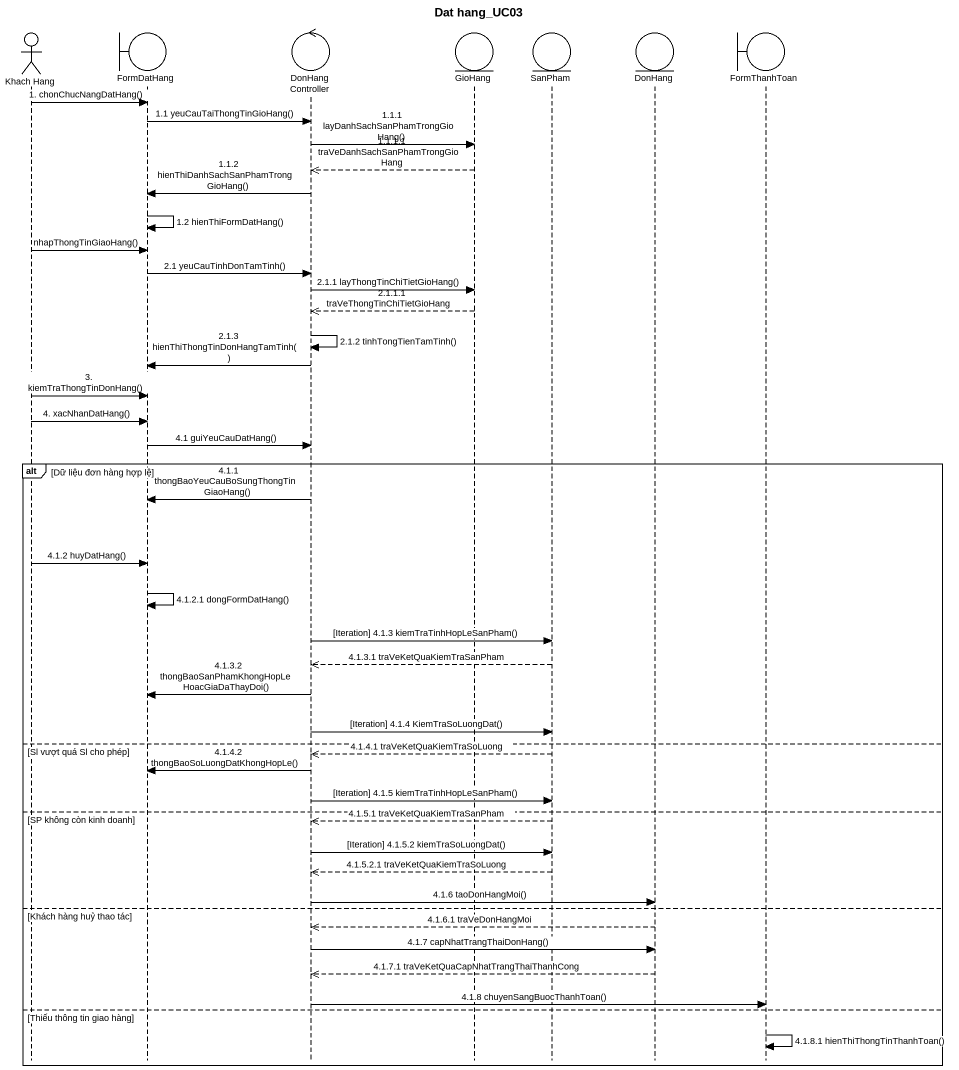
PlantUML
@startuml
title Dat hang_UC03
hide footbox
actor "Khach Hang" as Khach_Hang
boundary FormDatHang
control DonHangController
entity GioHang
entity SanPham
entity DonHang
boundary FormThanhToan

Khach_Hang -> FormDatHang : 1. chonChucNangDatHang()
FormDatHang -> DonHangController : 1.1 yeuCauTaiThongTinGioHang()
DonHangController -> GioHang : 1.1.1 layDanhSachSanPhamTrongGioHang()
GioHang -->> DonHangController : 1.1.1.1 traVeDanhSachSanPhamTrongGioHang
DonHangController -> FormDatHang : 1.1.2 hienThiDanhSachSanPhamTrongGioHang()
FormDatHang -> FormDatHang : 1.2 hienThiFormDatHang()
Khach_Hang -> FormDatHang : nhapThongTinGiaoHang()
FormDatHang -> DonHangController : 2.1 yeuCauTinhDonTamTinh()
DonHangController -> GioHang : 2.1.1 layThongTinChiTietGioHang()
GioHang -->> DonHangController : 2.1.1.1 traVeThongTinChiTietGioHang
DonHangController -> DonHangController : 2.1.2 tinhTongTienTamTinh()
DonHangController -> FormDatHang : 2.1.3 hienThiThongTinDonHangTamTinh()
Khach_Hang -> FormDatHang : 3. kiemTraThongTinDonHang()
Khach_Hang -> FormDatHang : 4. xacNhanDatHang()
FormDatHang -> DonHangController : 4.1 guiYeuCauDatHang()
alt Dữ liệu đơn hàng hợp lệ
  DonHangController -> FormDatHang : 4.1.1 thongBaoYeuCauBoSungThongTinGiaoHang()
  Khach_Hang -> FormDatHang : 4.1.2 huyDatHang()
  FormDatHang -> FormDatHang : 4.1.2.1 dongFormDatHang()
  DonHangController -> SanPham : [Iteration] 4.1.3 kiemTraTinhHopLeSanPham()
  SanPham -->> DonHangController : 4.1.3.1 traVeKetQuaKiemTraSanPham
  DonHangController -> FormDatHang : 4.1.3.2 thongBaoSanPhamKhongHopLeHoacGiaDaThayDoi()
  DonHangController -> SanPham : [Iteration] 4.1.4 KiemTraSoLuongDat()
else Sl vượt quá Sl cho phép
  SanPham -->> DonHangController : 4.1.4.1 traVeKetQuaKiemTraSoLuong
  DonHangController -> FormDatHang : 4.1.4.2 thongBaoSoLuongDatKhongHopLe()
  DonHangController -> SanPham : [Iteration] 4.1.5 kiemTraTinhHopLeSanPham()
else SP không còn kinh doanh
  SanPham -->> DonHangController : 4.1.5.1 traVeKetQuaKiemTraSanPham
  DonHangController -> SanPham : [Iteration] 4.1.5.2 kiemTraSoLuongDat()
  SanPham -->> DonHangController : 4.1.5.2.1 traVeKetQuaKiemTraSoLuong
  DonHangController -> DonHang : 4.1.6 taoDonHangMoi()
else Khách hàng huỷ thao tác
  DonHang -->> DonHangController : 4.1.6.1 traVeDonHangMoi
  DonHangController -> DonHang : 4.1.7 capNhatTrangThaiDonHang()
  DonHang -->> DonHangController : 4.1.7.1 traVeKetQuaCapNhatTrangThaiThanhCong
  DonHangController -> FormThanhToan : 4.1.8 chuyenSangBuocThanhToan()
else Thiếu thông tin giao hàng
  FormThanhToan -> FormThanhToan : 4.1.8.1 hienThiThongTinThanhToan()
end
@enduml
